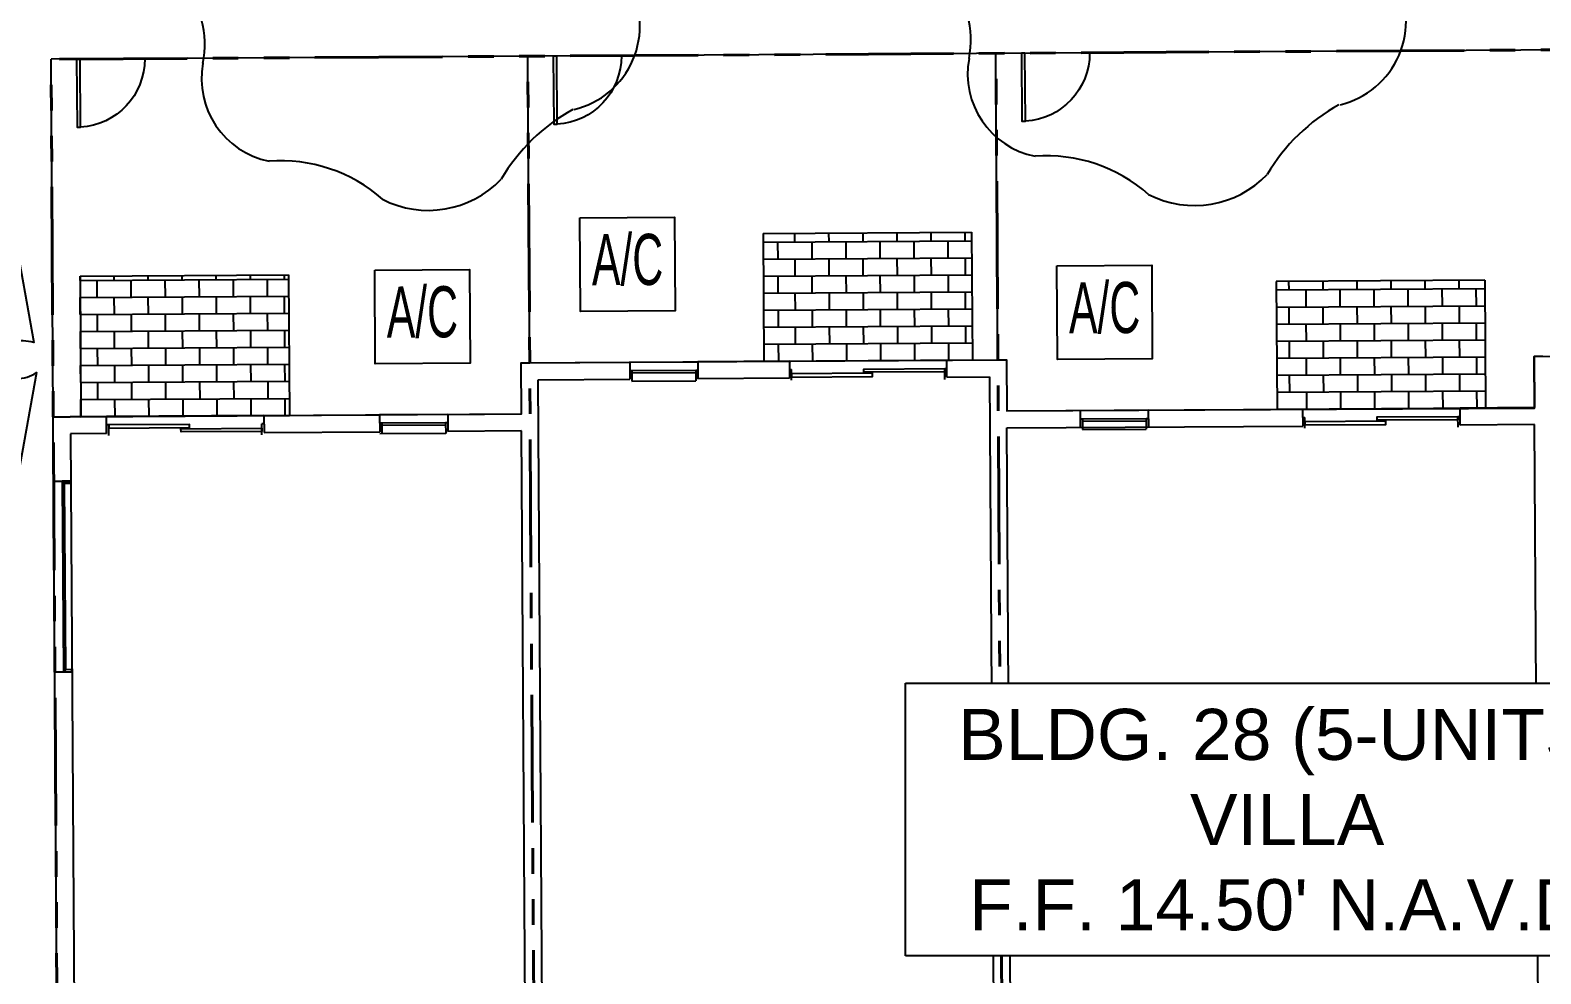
# Model space of a CAD drawing. Header units: feet. Extents: x 919634 to 928945, y 707022 to 708026.
# Drawn here: x 920843.1 to 920902.2, y 707140.3 to 707177.2 of the extents above; entities that cross this region are included whole.
import ezdxf

# ---------------------------------------------------------------- set-up
doc = ezdxf.new("R2010")
doc.units = ezdxf.units.FT
doc.header["$LTSCALE"] = 20
doc.header["$MEASUREMENT"] = 0
doc.linetypes.add('Site Plan$0$PHANTOM2', pattern=[1.25, 0.625, -0.125, 0.125, -0.125, 0.125, -0.125])
for name, color, linetype in [('-u-site-xref', 7, 'Continuous'), ('LK-TREE-050M', 2, 'Continuous'), ('LK-TREE-TRNK', 32, 'Continuous'), ('LP-TREE', 15, 'Continuous'), ('Site Plan$0$-u-site-bldg ID', 7, 'Continuous'), ('Site Plan$0$-u-site-bldg_interior', 252, 'Continuous'), ('Site Plan$0$-u-site-fence', 4, 'Site Plan$0$FENCELINE1'), ('Site Plan$0$A-DOOR-EXT_WINDOWS', 253, 'Continuous'), ('Site Plan$0$A-HVAC-EXT', 253, 'Continuous'), ('Site Plan$0$SP-LOT PAVERS', 254, 'Continuous')]:
    doc.layers.add(name, color=color, linetype=linetype)
for name, color, linetype, lineweight in [('Site Plan$0$SP-LOT LINES', 252, 'Site Plan$0$PHANTOM2', 40), ('Site Plan$0$SP-SIDEWALK', 2, 'Continuous', 25), ('SP-BUILDING-FOOTPRINT', 1, 'Continuous', 25)]:
    doc.layers.add(name, color=color, linetype=linetype, lineweight=lineweight)
doc.layers.get('-u-site-xref').off()
doc.styles.add('Site Plan$0$ARIAL', font='arial.ttf')
doc.linetypes.add('Site Plan$0$FENCELINE1', pattern='A,0.25,-0.1,[133,ltypeshp.shx,S=0.1,R=0,X=-0.1,Y=0],-0.1,1', length=1.45)
pattern_1 = [(0.3592, (920845.058, 707162.12075), (-0.004179, 0.6666536), []), (90.3592, (920845.058, 707162.12075), (-0.6708324, 0.662475), [0.666667, -0.666667])]

# ---------------------------------------------------------------- blocks, each defined once
blk = doc.blocks.new('Site Plan$0$A$C05C92244')
at = {"layer": 'Site Plan$0$A-DOOR-EXT_WINDOWS'}
blk.add_lwpolyline([(32, 32.05), (32, 0.04), (30.4, 0.04), (30.4, 32.05)], close=True, dxfattribs=at)
blk.add_arc((32.08, 32.08), 32.08, 180.05734, 267.00506, dxfattribs=at)
blk = doc.blocks.new('Site Plan')
at = {"layer": 'Site Plan$0$SP-LOT PAVERS'}
h = blk.add_hatch(dxfattribs=at)
h.set_pattern_fill('AR-B816', color=256, scale=0.083333, angle=0.35915)
h.set_pattern_definition(pattern_1)
h.paths.add_polyline_path([(920879.93, 707169.339), (920871.764, 707169.288), (920871.795, 707164.288), (920879.961, 707164.34)])
h = blk.add_hatch(dxfattribs=at)
h.set_pattern_fill('AR-B816', color=256, scale=0.083333, angle=0.35915)
h.set_pattern_definition(pattern_1)
h.paths.add_polyline_path([(920853.19, 707167.672), (920845.024, 707167.621), (920845.058, 707162.121), (920853.225, 707162.172)])
h = blk.add_hatch(dxfattribs=at)
h.set_pattern_fill('AR-B816', color=256, scale=0.083333, angle=0.35915)
h.set_pattern_definition(pattern_1)
h.paths.add_polyline_path([(920900.026, 707167.465), (920891.859, 707167.414), (920891.89, 707162.414), (920900.057, 707162.466)])
at = {"layer": 'Site Plan$0$-u-site-bldg_interior'}
for p, q in [((920862.295, 707164.229, 0), (920862.628, 707164.231, 0)), ((920862.308, 707162.229, 0), (920862.295, 707164.229, 0)), ((920862.628, 707164.231, 0), (920866.545, 707164.255, 0)), ((920866.545, 707164.255, 0), (920869.212, 707164.272, 0)), ((920866.545, 707164.255, 0), (920866.549, 707163.589, 0)), ((920866.547, 707163.926, 0), (920866.63, 707163.927, 0)), ((920866.63, 707163.927, 0), (920869.13, 707163.942, 0)), ((920866.63, 707163.927, 0), (920866.633, 707163.506, 0)), ((920869.13, 707163.942, 0), (920869.214, 707163.943, 0)), ((920869.13, 707163.942, 0), (920869.133, 707163.522, 0)), ((920872.795, 707164.295, 0), (920869.212, 707164.272, 0)), ((920869.212, 707164.272, 0), (920869.216, 707163.606, 0)), ((920872.795, 707164.295, 0), (920878.961, 707164.333, 0)), ((920872.795, 707164.295, 0), (920878.961, 707164.333, 0)), ((920872.795, 707164.295, 0), (920872.799, 707163.628, 0)), ((920872.797, 707163.965, 0), (920872.88, 707163.966, 0)), ((920872.883, 707163.545, 0), (920872.88, 707163.966, 0)), ((920878.88, 707164.004, 0), (920878.964, 707164.004, 0)), ((920878.883, 707163.583, 0), (920878.88, 707164.004, 0)), ((920878.961, 707164.333, 0), (920880.961, 707164.346, 0)), ((920878.966, 707163.667, 0), (920878.961, 707164.333, 0)), ((920880.961, 707164.346, 0), (920881.295, 707164.348, 0)), ((920881.295, 707164.348, 0), (920881.307, 707162.348, 0)), ((920902.294, 707164.48, 0), (920901.961, 707164.477, 0)), ((920901.961, 707164.477, 0), (920901.971, 707162.478, 0)), ((920862.966, 707163.566, 0), (920866.549, 707163.589, 0)), ((920863.194, 707127.15, 0), (920862.966, 707163.566, 0)), ((920866.631, 707163.834, 0), (920869.131, 707163.85, 0)), ((920866.633, 707163.506, 0), (920869.133, 707163.522, 0)), ((920872.799, 707163.628, 0), (920869.216, 707163.606, 0)), ((920878.966, 707163.667, 0), (920880.632, 707163.677, 0)), ((920880.632, 707163.677, 0), (920880.861, 707127.261, 0)), ((920846.058, 707162.127, 0), (920844.641, 707162.118, 0)), ((920852.225, 707162.166, 0), (920846.058, 707162.127, 0)), ((920852.225, 707162.166, 0), (920846.058, 707162.127, 0)), ((920846.062, 707161.46, 0), (920846.058, 707162.127, 0)), ((920852.225, 707162.166, 0), (920856.752, 707162.194, 0)), ((920852.225, 707162.166, 0), (920852.229, 707161.499, 0)), ((920859.419, 707162.211, 0), (920856.752, 707162.194, 0)), ((920856.752, 707162.194, 0), (920856.756, 707161.527, 0)), ((920859.419, 707162.211, 0), (920859.423, 707161.544, 0)), ((920881.307, 707162.348, 0), (920892.89, 707162.421, 0)), ((920884.182, 707162.366, 0), (920886.849, 707162.383, 0)), ((920884.182, 707162.366, 0), (920884.186, 707161.699, 0)), ((920886.849, 707162.383, 0), (920886.853, 707161.716, 0)), ((920892.89, 707162.421, 0), (920899.057, 707162.459, 0)), ((920892.89, 707162.421, 0), (920899.057, 707162.459, 0)), ((920892.89, 707162.421, 0), (920892.895, 707161.754, 0)), ((920898.976, 707162.129, 0), (920899.059, 707162.13, 0)), ((920898.978, 707161.709, 0), (920898.976, 707162.129, 0)), ((920901.974, 707162.478, 0), (920899.057, 707162.459, 0)), ((920899.061, 707161.793, 0), (920899.057, 707162.459, 0)), ((920843.975, 707162.114, 0), (920844.641, 707162.118, 0)), ((920844.247, 707118.615, 0), (920843.975, 707162.114, 0)), ((920846.143, 707161.798, 0), (920846.06, 707161.798, 0)), ((920846.146, 707161.378, 0), (920846.143, 707161.798, 0)), ((920852.227, 707161.836, 0), (920852.143, 707161.836, 0)), ((920852.146, 707161.415, 0), (920852.143, 707161.836, 0)), ((920856.837, 707161.865, 0), (920856.754, 707161.865, 0)), ((920859.337, 707161.881, 0), (920856.837, 707161.865, 0)), ((920856.837, 707161.865, 0), (920856.84, 707161.445, 0)), ((920859.338, 707161.788, 0), (920856.838, 707161.773, 0)), ((920859.337, 707161.881, 0), (920859.34, 707161.46, 0)), ((920859.421, 707161.881, 0), (920859.337, 707161.881, 0)), ((920862.312, 707161.562, 0), (920859.423, 707161.544, 0)), ((920862.572, 707120.063, 0), (920862.312, 707161.562, 0)), ((920881.311, 707161.681, 0), (920892.895, 707161.754, 0)), ((920881.552, 707123.265, 0), (920881.311, 707161.681, 0)), ((920884.184, 707162.037, 0), (920884.268, 707162.037, 0)), ((920884.268, 707162.037, 0), (920886.768, 707162.053, 0)), ((920884.268, 707162.037, 0), (920884.27, 707161.617, 0)), ((920884.268, 707161.945, 0), (920886.768, 707161.96, 0)), ((920884.27, 707161.617, 0), (920886.77, 707161.632, 0)), ((920886.768, 707162.053, 0), (920886.851, 707162.053, 0)), ((920886.768, 707162.053, 0), (920886.77, 707161.632, 0)), ((920892.892, 707162.091, 0), (920892.976, 707162.092, 0)), ((920892.978, 707161.671, 0), (920892.976, 707162.092, 0)), ((920901.978, 707161.811, 0), (920899.061, 707161.793, 0)), ((920902.219, 707123.395, 0), (920901.978, 707161.811, 0)), ((920846.062, 707161.46, 0), (920844.646, 707161.451, 0)), ((920844.646, 707161.451, 0), (920844.847, 707129.285, 0)), ((920852.229, 707161.499, 0), (920856.756, 707161.527, 0)), ((920859.34, 707161.46, 0), (920856.757, 707161.444, 0)), ((920843.991, 707159.595, 0), (920844.657, 707159.6, 0)), ((920844.324, 707159.598, 0), (920844.371, 707152.133, 0)), ((920844.037, 707152.131, 0), (920844.704, 707152.135, 0))]:
    blk.add_line(p, q, dxfattribs=at)
at = {"layer": 'Site Plan$0$-u-site-bldg_interior', "ltscale": 0.25}
for p, q in [((920878.961, 707164.333, 0), (920880.961, 707164.346, 0)), ((920859.419, 707162.211, 0), (920862.308, 707162.229, 0))]:
    blk.add_line(p, q, dxfattribs=at)
at = {"layer": 'Site Plan$0$-u-site-bldg_interior', "elevation": 0}
for points in [[(920878.881, 707163.879), (920875.717, 707163.859), (920875.716, 707163.984), (920878.88, 707164.004)], [(920872.882, 707163.674), (920876.052, 707163.694), (920876.051, 707163.819), (920872.881, 707163.799)], [(920898.976, 707162.004), (920895.813, 707161.985), (920895.812, 707162.11), (920898.976, 707162.129)], [(920846.144, 707161.673), (920849.308, 707161.693), (920849.307, 707161.818), (920846.143, 707161.798)], [(920852.145, 707161.544), (920848.976, 707161.524), (920848.975, 707161.649), (920852.144, 707161.669)], [(920892.978, 707161.8), (920896.147, 707161.82), (920896.146, 707161.945), (920892.977, 707161.925)], [(920844.656, 707159.6), (920844.324, 707159.598), (920844.325, 707159.514), (920844.657, 707159.517)], [(920844.417, 707159.515), (920844.325, 707159.514), (920844.37, 707152.217), (920844.463, 707152.217)], [(920844.371, 707152.133), (920844.704, 707152.135), (920844.703, 707152.219), (920844.37, 707152.217)]]:
    blk.add_lwpolyline(points, close=True, dxfattribs=at)
at = {"layer": 'Site Plan$0$-u-site-fence', "ltscale": 0.15}
for p, q in [((920939.218, 707176.711, 0), (920843.887, 707176.114, 0)), ((920880.961, 707164.346, 0), (920880.886, 707176.346, 0)), ((920843.975, 707162.114, 0), (920843.887, 707176.114, 0)), ((920862.628, 707164.231, 0), (920862.553, 707176.231, 0)), ((920862.628, 707164.231, 0), (920862.553, 707176.231, 0))]:
    blk.add_line(p, q, dxfattribs=at)
at = {"layer": 'Site Plan$0$A-HVAC-EXT', "elevation": 0}
for points in [[(920864.593, 707169.91), (920868.305, 707169.933), (920868.328, 707166.267), (920864.616, 707166.243)], [(920883.272, 707168.027), (920886.983, 707168.05), (920887.006, 707164.384), (920883.295, 707164.36)], [(920856.561, 707167.86), (920860.272, 707167.883), (920860.295, 707164.217), (920856.584, 707164.193)]]:
    blk.add_lwpolyline(points, close=True, dxfattribs=at)
at = {"layer": 'Site Plan$0$SP-LOT LINES', "ltscale": 0.4}
for p, q in [((920939.218, 707176.711, 0), (920843.887, 707176.114, 0)), ((920881.45, 707086.347, 0), (920880.886, 707176.346, 0)), ((920844.451, 707086.115, 0), (920843.887, 707176.114, 0)), ((920863.117, 707086.232, 0), (920862.553, 707176.231, 0))]:
    blk.add_line(p, q, dxfattribs=at)
at = {"layer": 'Site Plan$0$SP-SIDEWALK'}
for p, q in [((920871.764, 707169.288, 0), (920879.93, 707169.339, 0)), ((920871.764, 707169.288, 0), (920871.795, 707164.288, 0)), ((920879.93, 707169.339, 0), (920879.961, 707164.34, 0)), ((920845.024, 707167.621, 0), (920853.19, 707167.672, 0)), ((920845.024, 707167.621, 0), (920845.058, 707162.121, 0)), ((920853.19, 707167.672, 0), (920853.225, 707162.172, 0)), ((920900.026, 707167.465, 0), (920891.859, 707167.414, 0)), ((920900.026, 707167.465, 0), (920900.057, 707162.466, 0)), ((920891.859, 707167.414, 0), (920891.89, 707162.414, 0))]:
    blk.add_line(p, q, dxfattribs=at)
at = {"layer": 'Site Plan$0$-u-site-fence', "ltscale": 0.01, "xscale": -0.08333333333333333, "yscale": 0.08333333333333334, "zscale": 0.08333333333333333, "rotation": 0.3591501474555425}
for p in [(920884.57, 707173.697, 0), (920847.571, 707173.466, 0), (920866.237, 707173.582, 0)]:
    blk.add_blockref('Site Plan$0$A$C05C92244', p, dxfattribs=at)
at = {"layer": 'Site Plan$0$A-HVAC-EXT', "style": 'Site Plan$0$ARIAL', "width": 0.6}
for p in [(920865.068, 707167.264, 0), (920883.747, 707165.381, 0), (920857.035, 707165.214, 0)]:
    blk.add_text('A/C', height=2, rotation=0.35915, dxfattribs=at).set_placement(p)
at = {"layer": 'Site Plan$0$-u-site-bldg ID', "insert": (920892.288, 707150.684), "char_height": 2, "width": 27.88033, "attachment_point": 2, "style": 'Site Plan$0$ARIAL', "bg_fill": 19, "box_fill_scale": 1.5, "bg_fill_color": 256, "bg_fill_transparency": 0}
blk.add_mtext("BLDG. 28 (5-UNITS)\\PVILLA\\PF.F. 14.50' N.A.V.D.", dxfattribs=at)
blk = doc.blocks.new('TREE-SIMP-027')
at = {"layer": 'LK-TREE-050M'}
blk.add_lwpolyline([(0.2708, 0.4238), (0.4563, 0.2673), (0.4966, 0.0396, 0.127189), (0.4527, 0.0407, 0.875318), (0.4614, -0.0349, 0.149076), (0.5024, -0.0227), (0.4596, -0.2615), (0.2826, -0.4103, 0.127189), (0.2616, -0.3718, 0.875318), (0.2005, -0.417, 0.149076), (0.2316, -0.4464), (0.0033, -0.5288), (-0.214, -0.4499, 0.127189), (-0.1912, -0.4124, 0.875318), (-0.2609, -0.3821, 0.149076), (-0.2708, -0.4238), (-0.4563, -0.2673), (-0.4966, -0.0396, 0.127189), (-0.4527, -0.0407, 0.875318), (-0.4614, 0.0349, 0.149076), (-0.5024, 0.0227), (-0.4596, 0.2615), (-0.2826, 0.4103, 0.127189), (-0.2616, 0.3718, 0.875318), (-0.2005, 0.417, 0.149076), (-0.2316, 0.4464), (-0.0033, 0.5288), (0.214, 0.4499, 0.127189), (0.1912, 0.4124, 0.875318), (0.2609, 0.3821, 0.149076)], format="xyb", close=True, dxfattribs=at)
at = {"layer": 'LK-TREE-TRNK', "const_width": 0.0375}
blk.add_lwpolyline([(-0.0187, 0, 1), (0.0188, 0, 1)], format="xyb", close=True, dxfattribs=at)
blk = doc.blocks.new('TREE-SIMP-005')
at = {"layer": 'LK-TREE-050M'}
for centre, radius, start, end in [((-0.0838, 0.274), 0.241, 69.6603, 159.1137), ((0.2415, 1.0962), 0.6433, 247.9485, 270.591), ((0.2136, 0.2365), 0.2192, 356.1089, 80.9259), ((-0.4875, 0.4275), 0.1909, 291.9961, 339.2866), ((-0.3443, 0.0855), 0.1799, 113.509, 209.6004), ((0.7466, 0.1943), 0.3156, 175.0254, 219.3558), ((-0.6576, -0.1441), 0.2109, 348.5774, 41.8886), ((0.3365, -0.1024), 0.1921, 283.2701, 30.1865), ((-0.265, -0.2198), 0.189, 169.6437, 258.5101), ((0.5862, -0.6645), 0.4289, 119.013, 149.3179), ((-0.2766, -0.7487), 0.3447, 48.5313, 94.3414), ((0.0544, -0.29), 0.2253, 242.861, 316.3019)]:
    blk.add_arc(centre, radius, start, end, dxfattribs=at)
at = {"layer": 'LK-TREE-TRNK', "const_width": 0.0375}
blk.add_lwpolyline([(-0.0188, 0, 1), (0.0187, 0, 1)], format="xyb", close=True, dxfattribs=at)

msp = doc.modelspace()

# ---------------------------------------------------------------- block references
at = {"layer": '-u-site-xref'}
msp.add_blockref('Site Plan', (0, 0), dxfattribs=at)

# ---------------------------------------------------------------- next in the draw order: linework, layer by layer
at = {"layer": 'SP-BUILDING-FOOTPRINT', "elevation": 0}
msp.add_lwpolyline([(920902.223, 707122.728), (920881.617, 707122.599), (920881.637, 707119.266), (920870.078, 707119.193), (920870.032, 707126.527), (920863.198, 707126.484), (920863.243, 707119.401), (920851.482, 707119.327), (920851.486, 707118.66), (920844.914, 707118.618), (920844.851, 707128.619), (920844.185, 707128.615), (920843.975, 707162.114), (920862.308, 707162.229), (920862.295, 707164.229), (920881.295, 707164.348), (920881.307, 707162.348), (920901.971, 707162.454), (920901.959, 707164.477), (920920.961, 707164.597)], dxfattribs=at)

# ---------------------------------------------------------------- next in the draw order: block references
at = {"layer": 'LP-TREE', "zscale": 15.03416260495856}
for name, p, xscale, yscale in [('TREE-SIMP-027', (920833.692, 707184.274, -0.034), 18.91141011540282, 18.91141011540282), ('TREE-SIMP-005', (920887.708, 707179.389, 0.011), 17.4705586228176, 17.4705586228176), ('TREE-SIMP-005', (920857.709, 707179.201, 0.011), 17.4705586228176, 17.4705586228176), ('TREE-SIMP-027', (920833.818, 707164.275, -0.128), 18.91141011540282, 18.91141011540282)]:
    msp.add_blockref(name, p, dxfattribs=dict(at, xscale=xscale, yscale=yscale))

doc.saveas('drawing.dxf')
